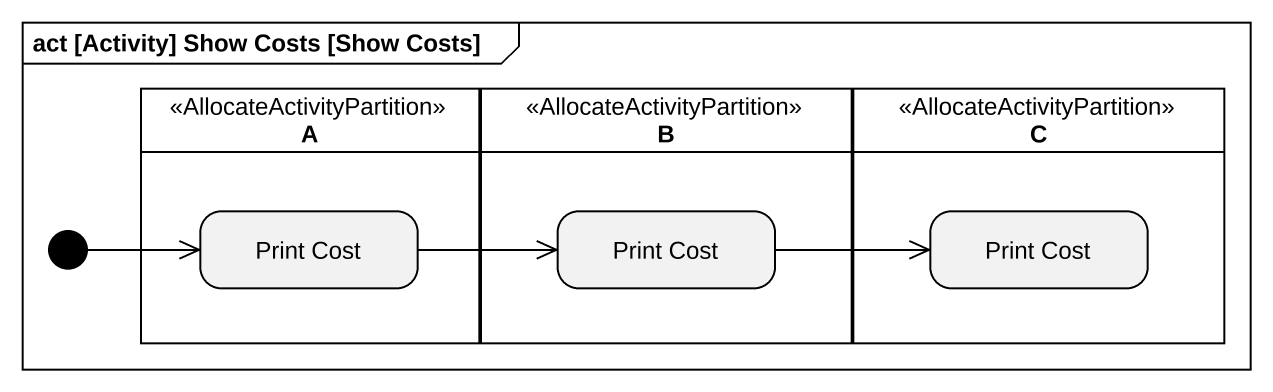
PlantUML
@startuml
mainframe act [Activity] Show Costs [Show Costs]
hide empty description
state A <<AllocateActivityPartition>> {
  state "Print Cost" as Print_Cost
}
state B <<AllocateActivityPartition>> {
  state "Print Cost" as Print_Cost_2
}
state C <<AllocateActivityPartition>> {
  state "Print Cost" as Print_Cost_3
}
state initial1 <<start>>
initial1 -right-> Print_Cost
Print_Cost -right-> Print_Cost_2
Print_Cost_2 -right-> Print_Cost_3
@enduml
